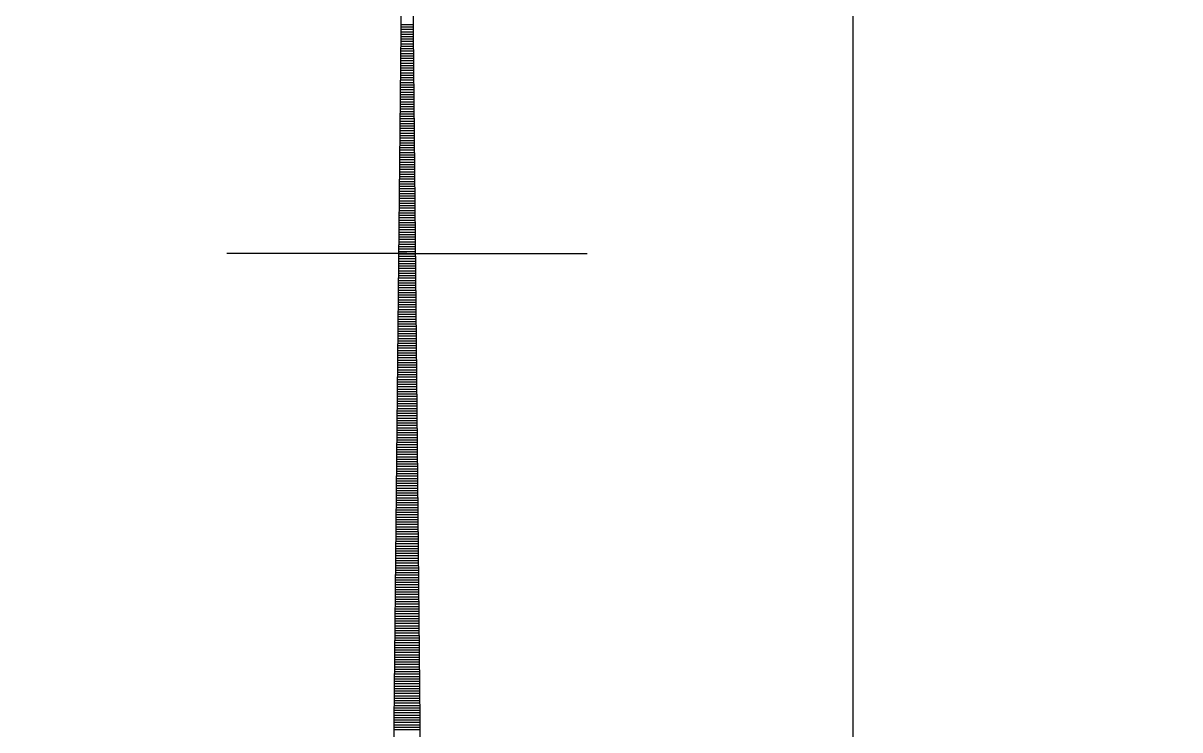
# Model space of a CAD drawing. Header units: metres. Extents: x 196582 to 208442, y 561446 to 572119.
# Drawn here: x 197066.78 to 197078.01, y 564029.84 to 564036.7 of the extents above; entities that cross this region are included whole.
import ezdxf

# ---------------------------------------------------------------- set-up
doc = ezdxf.new("R2010")
doc.units = ezdxf.units.M
doc.header["$MEASUREMENT"] = 0
doc.layers.add('M1202', color=7, linetype='Continuous')
picture_1 = doc.add_image_def('image1.ecw', size_in_pixel=(118525, 46520))

# ---------------------------------------------------------------- blocks, each defined once
blk = doc.blocks.new('*X71')
at = {"color": 0}
for p, q in [((-20.726, -148.688), (-20.251, -148.688)), ((-20.731, -149.156), (-20.246, -149.156)), ((-20.73, -149.062), (-20.247, -149.062)), ((-20.729, -148.969), (-20.248, -148.969)), ((-20.728, -148.875), (-20.249, -148.875)), ((-20.727, -148.781), (-20.25, -148.781)), ((-20.736, -149.625), (-20.242, -149.625)), ((-20.735, -149.531), (-20.243, -149.531)), ((-20.734, -149.438), (-20.244, -149.438)), ((-20.733, -149.344), (-20.245, -149.344)), ((-20.732, -149.25), (-20.245, -149.25)), ((-20.74, -150.094), (-20.237, -150.094)), ((-20.739, -150), (-20.238, -150)), ((-20.738, -149.812), (-20.24, -149.812)), ((-20.738, -149.906), (-20.239, -149.906)), ((-20.737, -149.719), (-20.241, -149.719)), ((-20.744, -150.469), (-20.233, -150.469)), ((-20.743, -150.375), (-20.234, -150.375)), ((-20.742, -150.281), (-20.235, -150.281)), ((-20.741, -150.188), (-20.236, -150.188)), ((-20.749, -150.938), (-20.229, -150.938)), ((-20.748, -150.844), (-20.23, -150.844)), ((-20.747, -150.75), (-20.23, -150.75)), ((-20.746, -150.656), (-20.231, -150.656)), ((-20.745, -150.562), (-20.232, -150.562)), ((-20.753, -151.406), (-20.224, -151.406)), ((-20.752, -151.219), (-20.226, -151.219)), ((-20.752, -151.312), (-20.225, -151.312)), ((-20.751, -151.125), (-20.227, -151.125)), ((-20.75, -151.031), (-20.228, -151.031)), ((-20.758, -151.875), (-20.219, -151.875)), ((-20.757, -151.781), (-20.22, -151.781)), ((-20.756, -151.688), (-20.221, -151.688)), ((-20.755, -151.594), (-20.222, -151.594)), ((-20.754, -151.5), (-20.223, -151.5)), ((-20.763, -152.344), (-20.215, -152.344)), ((-20.762, -152.25), (-20.216, -152.25)), ((-20.761, -152.156), (-20.216, -152.156)), ((-20.76, -152.062), (-20.217, -152.062)), ((-20.759, -151.969), (-20.218, -151.969)), ((-20.767, -152.719), (-20.211, -152.719)), ((-20.766, -152.625), (-20.212, -152.625)), ((-20.765, -152.531), (-20.213, -152.531)), ((-20.764, -152.438), (-20.214, -152.438)), ((-20.771, -153.188), (-20.206, -153.188)), ((-20.77, -153.094), (-20.207, -153.094)), ((-20.769, -153), (-20.208, -153)), ((-20.768, -152.906), (-20.209, -152.906)), ((-20.767, -152.812), (-20.21, -152.812)), ((-20.776, -153.656), (-20.201, -153.656)), ((-20.775, -153.562), (-20.202, -153.562)), ((-20.774, -153.469), (-20.203, -153.469)), ((-20.773, -153.375), (-20.204, -153.375)), ((-20.772, -153.281), (-20.205, -153.281)), ((-20.781, -154.125), (-20.197, -154.125)), ((-20.78, -154.031), (-20.198, -154.031)), ((-20.779, -153.938), (-20.199, -153.938)), ((-20.778, -153.844), (-20.2, -153.844)), ((-20.777, -153.75), (-20.201, -153.75)), ((-20.785, -154.594), (-20.192, -154.594)), ((-20.784, -154.5), (-20.193, -154.5)), ((-20.783, -154.406), (-20.194, -154.406)), ((-20.782, -154.312), (-20.195, -154.312)), ((-20.781, -154.219), (-20.196, -154.219)), ((-20.789, -154.969), (-20.188, -154.969)), ((-20.788, -154.875), (-20.189, -154.875)), ((-20.787, -154.781), (-20.19, -154.781)), ((-20.786, -154.688), (-20.191, -154.688)), ((-20.794, -155.438), (-20.184, -155.438)), ((-20.793, -155.344), (-20.185, -155.344)), ((-20.792, -155.25), (-20.186, -155.25)), ((-20.791, -155.156), (-20.187, -155.156)), ((-20.79, -155.062), (-20.187, -155.062)), ((-20.798, -155.906), (-20.179, -155.906)), ((-20.797, -155.812), (-20.18, -155.812)), ((-20.796, -155.625), (-20.182, -155.625)), ((-20.796, -155.719), (-20.181, -155.719)), ((-20.795, -155.531), (-20.183, -155.531)), ((-20.803, -156.375), (-20.174, -156.375)), ((-20.802, -156.281), (-20.175, -156.281)), ((-20.801, -156.188), (-20.176, -156.188)), ((-20.8, -156.094), (-20.177, -156.094)), ((-20.799, -156), (-20.178, -156)), ((-20.807, -156.75), (-20.171, -156.75)), ((-20.806, -156.656), (-20.172, -156.656)), ((-20.805, -156.562), (-20.172, -156.562)), ((-20.804, -156.469), (-20.173, -156.469)), ((-20.811, -157.125), (-20.167, -157.125)), ((-20.811, -157.219), (-20.166, -157.219)), ((-20.81, -157.031), (-20.168, -157.031)), ((-20.809, -156.938), (-20.169, -156.938)), ((-20.808, -156.844), (-20.17, -156.844)), ((-20.816, -157.688), (-20.161, -157.688)), ((-20.815, -157.594), (-20.162, -157.594)), ((-20.814, -157.5), (-20.163, -157.5)), ((-20.813, -157.406), (-20.164, -157.406)), ((-20.812, -157.312), (-20.165, -157.312)), ((-20.821, -158.156), (-20.157, -158.156)), ((-20.82, -158.062), (-20.158, -158.062)), ((-20.819, -157.969), (-20.158, -157.969)), ((-20.818, -157.875), (-20.159, -157.875)), ((-20.817, -157.781), (-20.16, -157.781)), ((-20.825, -158.531), (-20.153, -158.531)), ((-20.825, -158.625), (-20.152, -158.625)), ((-20.824, -158.438), (-20.154, -158.438)), ((-20.823, -158.344), (-20.155, -158.344)), ((-20.822, -158.25), (-20.156, -158.25)), ((-20.829, -159), (-20.148, -159)), ((-20.828, -158.906), (-20.149, -158.906)), ((-20.827, -158.812), (-20.15, -158.812)), ((-20.826, -158.719), (-20.151, -158.719)), ((-20.834, -159.469), (-20.143, -159.469)), ((-20.833, -159.375), (-20.144, -159.375)), ((-20.832, -159.281), (-20.145, -159.281)), ((-20.831, -159.188), (-20.146, -159.188)), ((-20.83, -159.094), (-20.147, -159.094)), ((-20.839, -159.938), (-20.139, -159.938)), ((-20.838, -159.844), (-20.14, -159.844)), ((-20.837, -159.75), (-20.141, -159.75)), ((-20.836, -159.656), (-20.142, -159.656)), ((-20.835, -159.562), (-20.143, -159.562)), ((-20.843, -160.406), (-20.134, -160.406)), ((-20.842, -160.312), (-20.135, -160.312)), ((-20.841, -160.219), (-20.136, -160.219)), ((-20.84, -160.031), (-20.138, -160.031)), ((-20.84, -160.125), (-20.137, -160.125)), ((-20.848, -160.875), (-20.129, -160.875)), ((-20.847, -160.781), (-20.13, -160.781)), ((-20.846, -160.688), (-20.131, -160.688)), ((-20.845, -160.594), (-20.132, -160.594)), ((-20.844, -160.5), (-20.133, -160.5)), ((-20.852, -161.25), (-20.126, -161.25)), ((-20.851, -161.156), (-20.127, -161.156)), ((-20.85, -161.062), (-20.128, -161.062)), ((-20.849, -160.969), (-20.129, -160.969)), ((-20.856, -161.719), (-20.121, -161.719)), ((-20.855, -161.625), (-20.122, -161.625)), ((-20.854, -161.438), (-20.124, -161.438)), ((-20.854, -161.531), (-20.123, -161.531)), ((-20.853, -161.344), (-20.125, -161.344)), ((-20.861, -162.188), (-20.116, -162.188)), ((-20.86, -162.094), (-20.117, -162.094)), ((-20.859, -162), (-20.118, -162)), ((-20.858, -161.906), (-20.119, -161.906)), ((-20.857, -161.812), (-20.12, -161.812)), ((-20.866, -162.656), (-20.112, -162.656)), ((-20.865, -162.562), (-20.113, -162.562)), ((-20.864, -162.469), (-20.114, -162.469)), ((-20.863, -162.375), (-20.114, -162.375)), ((-20.862, -162.281), (-20.115, -162.281)), ((-20.87, -163.125), (-20.107, -163.125)), ((-20.869, -162.938), (-20.109, -162.938)), ((-20.869, -163.031), (-20.108, -163.031)), ((-20.868, -162.844), (-20.11, -162.844)), ((-20.867, -162.75), (-20.111, -162.75)), ((-20.874, -163.5), (-20.103, -163.5)), ((-20.873, -163.406), (-20.104, -163.406)), ((-20.872, -163.312), (-20.105, -163.312)), ((-20.871, -163.219), (-20.106, -163.219)), ((-20.879, -163.969), (-20.099, -163.969)), ((-20.878, -163.875), (-20.1, -163.875)), ((-20.877, -163.781), (-20.1, -163.781)), ((-20.876, -163.688), (-20.101, -163.688)), ((-20.875, -163.594), (-20.102, -163.594)), ((-20.884, -164.438), (-20.094, -164.438)), ((-20.883, -164.344), (-20.095, -164.344)), ((-20.882, -164.25), (-20.096, -164.25)), ((-20.881, -164.156), (-20.097, -164.156)), ((-20.88, -164.062), (-20.098, -164.062)), ((-20.888, -164.906), (-20.089, -164.906)), ((-20.887, -164.812), (-20.09, -164.812)), ((-20.886, -164.719), (-20.091, -164.719)), ((-20.885, -164.625), (-20.092, -164.625)), ((-20.884, -164.531), (-20.093, -164.531)), ((-20.893, -165.375), (-20.085, -165.375)), ((-20.892, -165.281), (-20.085, -165.281)), ((-20.891, -165.188), (-20.086, -165.188)), ((-20.89, -165.094), (-20.087, -165.094)), ((-20.889, -165), (-20.088, -165)), ((-20.897, -165.75), (-20.081, -165.75)), ((-20.896, -165.656), (-20.082, -165.656)), ((-20.895, -165.562), (-20.083, -165.562)), ((-20.894, -165.469), (-20.084, -165.469)), ((-20.901, -166.219), (-20.076, -166.219)), ((-20.9, -166.125), (-20.077, -166.125)), ((-20.899, -166.031), (-20.078, -166.031)), ((-20.898, -165.844), (-20.08, -165.844)), ((-20.898, -165.938), (-20.079, -165.938)), ((-20.906, -166.688), (-20.071, -166.688)), ((-20.905, -166.594), (-20.072, -166.594)), ((-20.904, -166.5), (-20.073, -166.5)), ((-20.903, -166.406), (-20.074, -166.406)), ((-20.902, -166.312), (-20.075, -166.312)), ((-20.911, -167.156), (-20.067, -167.156)), ((-20.91, -167.062), (-20.068, -167.062)), ((-20.909, -166.969), (-20.069, -166.969)), ((-20.908, -166.875), (-20.07, -166.875)), ((-20.907, -166.781), (-20.071, -166.781)), ((-20.915, -167.625), (-20.062, -167.625)), ((-20.914, -167.531), (-20.063, -167.531)), ((-20.913, -167.344), (-20.065, -167.344)), ((-20.913, -167.438), (-20.064, -167.438)), ((-20.912, -167.25), (-20.066, -167.25)), ((-20.919, -168), (-20.058, -168)), ((-20.918, -167.906), (-20.059, -167.906)), ((-20.917, -167.812), (-20.06, -167.812)), ((-20.916, -167.719), (-20.061, -167.719)), ((-20.924, -168.469), (-20.054, -168.469)), ((-20.923, -168.375), (-20.055, -168.375)), ((-20.922, -168.281), (-20.056, -168.281)), ((-20.921, -168.188), (-20.056, -168.188)), ((-20.92, -168.094), (-20.057, -168.094)), ((-20.928, -168.938), (-20.049, -168.938)), ((-20.927, -168.75), (-20.051, -168.75)), ((-20.927, -168.844), (-20.05, -168.844)), ((-20.926, -168.656), (-20.052, -168.656)), ((-20.925, -168.562), (-20.053, -168.562)), ((-20.933, -169.406), (-20.044, -169.406)), ((-20.932, -169.312), (-20.045, -169.312)), ((-20.931, -169.219), (-20.046, -169.219)), ((-20.93, -169.125), (-20.047, -169.125)), ((-20.929, -169.031), (-20.048, -169.031)), ((-20.937, -169.781), (-20.041, -169.781)), ((-20.936, -169.688), (-20.042, -169.688)), ((-20.935, -169.594), (-20.042, -169.594)), ((-20.934, -169.5), (-20.043, -169.5)), ((-20.942, -170.25), (-20.036, -170.25)), ((-20.941, -170.156), (-20.037, -170.156)), ((-20.94, -170.062), (-20.038, -170.062)), ((-20.939, -169.969), (-20.039, -169.969)), ((-20.938, -169.875), (-20.04, -169.875)), ((-20.946, -170.719), (-20.031, -170.719)), ((-20.945, -170.625), (-20.032, -170.625)), ((-20.944, -170.531), (-20.033, -170.531)), ((-20.943, -170.438), (-20.034, -170.438)), ((-20.942, -170.344), (-20.035, -170.344)), ((-20.951, -171.188), (-20.027, -171.188)), ((-20.95, -171.094), (-20.027, -171.094)), ((-20.949, -171), (-20.028, -171)), ((-20.948, -170.906), (-20.029, -170.906)), ((-20.947, -170.812), (-20.03, -170.812)), ((-20.956, -171.656), (-20.022, -171.656)), ((-20.955, -171.562), (-20.023, -171.562)), ((-20.954, -171.469), (-20.024, -171.469)), ((-20.953, -171.375), (-20.025, -171.375)), ((-20.952, -171.281), (-20.026, -171.281)), ((-20.959, -172.031), (-20.018, -172.031)), ((-20.958, -171.938), (-20.019, -171.938)), ((-20.957, -171.75), (-20.021, -171.75)), ((-20.957, -171.844), (-20.02, -171.844)), ((-20.964, -172.5), (-20.013, -172.5)), ((-20.963, -172.406), (-20.014, -172.406)), ((-20.962, -172.312), (-20.015, -172.312)), ((-20.961, -172.219), (-20.016, -172.219)), ((-20.96, -172.125), (-20.017, -172.125)), ((-20.969, -172.969), (-20.009, -172.969)), ((-20.968, -172.875), (-20.01, -172.875)), ((-20.967, -172.781), (-20.011, -172.781)), ((-20.966, -172.688), (-20.012, -172.688)), ((-20.965, -172.594), (-20.013, -172.594)), ((-20.973, -173.438), (-20.004, -173.438)), ((-20.972, -173.344), (-20.005, -173.344)), ((-20.971, -173.156), (-20.007, -173.156)), ((-20.971, -173.25), (-20.006, -173.25)), ((-20.97, -173.062), (-20.008, -173.062)), ((-20.978, -173.906), (-19.999, -173.906)), ((-20.977, -173.812), (-20, -173.812)), ((-20.976, -173.719), (-20.001, -173.719)), ((-20.975, -173.625), (-20.002, -173.625)), ((-20.974, -173.531), (-20.003, -173.531)), ((-20.982, -174.281), (-19.996, -174.281)), ((-20.981, -174.188), (-19.997, -174.188)), ((-20.98, -174.094), (-19.998, -174.094)), ((-20.979, -174), (-19.998, -174)), ((-20.986, -174.656), (-19.992, -174.656)), ((-20.986, -174.75), (-19.991, -174.75)), ((-20.985, -174.562), (-19.993, -174.562)), ((-20.984, -174.469), (-19.994, -174.469)), ((-20.983, -174.375), (-19.995, -174.375)), ((-20.991, -175.219), (-19.986, -175.219)), ((-20.99, -175.125), (-19.987, -175.125)), ((-20.989, -175.031), (-19.988, -175.031)), ((-20.988, -174.938), (-19.989, -174.938)), ((-20.987, -174.844), (-19.99, -174.844)), ((-20.996, -175.688), (-19.982, -175.688)), ((-20.995, -175.594), (-19.983, -175.594)), ((-20.994, -175.5), (-19.984, -175.5)), ((-20.993, -175.406), (-19.984, -175.406)), ((-20.992, -175.312), (-19.985, -175.312)), ((-21, -176.062), (-19.978, -176.062)), ((-20.999, -175.969), (-19.979, -175.969)), ((-20.998, -175.875), (-19.98, -175.875)), ((-20.997, -175.781), (-19.981, -175.781))]:
    blk.add_line(p, q, dxfattribs=at)
blk = doc.blocks.new('ZAFON2')
at = {"layer": 'M1202'}
for p, q in [((-21.489, -225.071), (-20.491, -125.125)), ((-19.489, -225.071), (-20.486, -125.125)), ((-20.501, -157.587), (-27.501, -157.587)), ((-20.501, -157.587), (-13.501, -157.587))]:
    blk.add_line(p, q, dxfattribs=at)
blk.add_blockref('*X71', (0, 0), dxfattribs=at)
blk = doc.blocks.new('TRS-1772022')
at = {"layer": 'M1202'}
blk.add_lwpolyline([(195773.01, 561915.2), (204886, 561915.2), (204886, 568113.42), (195773.01, 568113.42), (195773.01, 561915.2)], dxfattribs=at)
at = {"layer": 'M1202', "xscale": 12.5, "yscale": 12.5, "zscale": 12.5}
blk.add_blockref('ZAFON2', (204925.59, 568408.55), dxfattribs=at)

msp = doc.modelspace()

# ---------------------------------------------------------------- block references
at = {"xscale": 0.02, "yscale": 0.02, "zscale": 0.02}
msp.add_blockref('TRS-1772022', (192977.118, 552705.692), dxfattribs=at)

# ---------------------------------------------------------------- pictures from other files: only their frames are drawn
image = msp.add_image(picture_1, insert=(196589.825, 561446.344), size_in_units=(11852.5, 4652))
image.dxf.flags = 7

doc.saveas('drawing.dxf')
